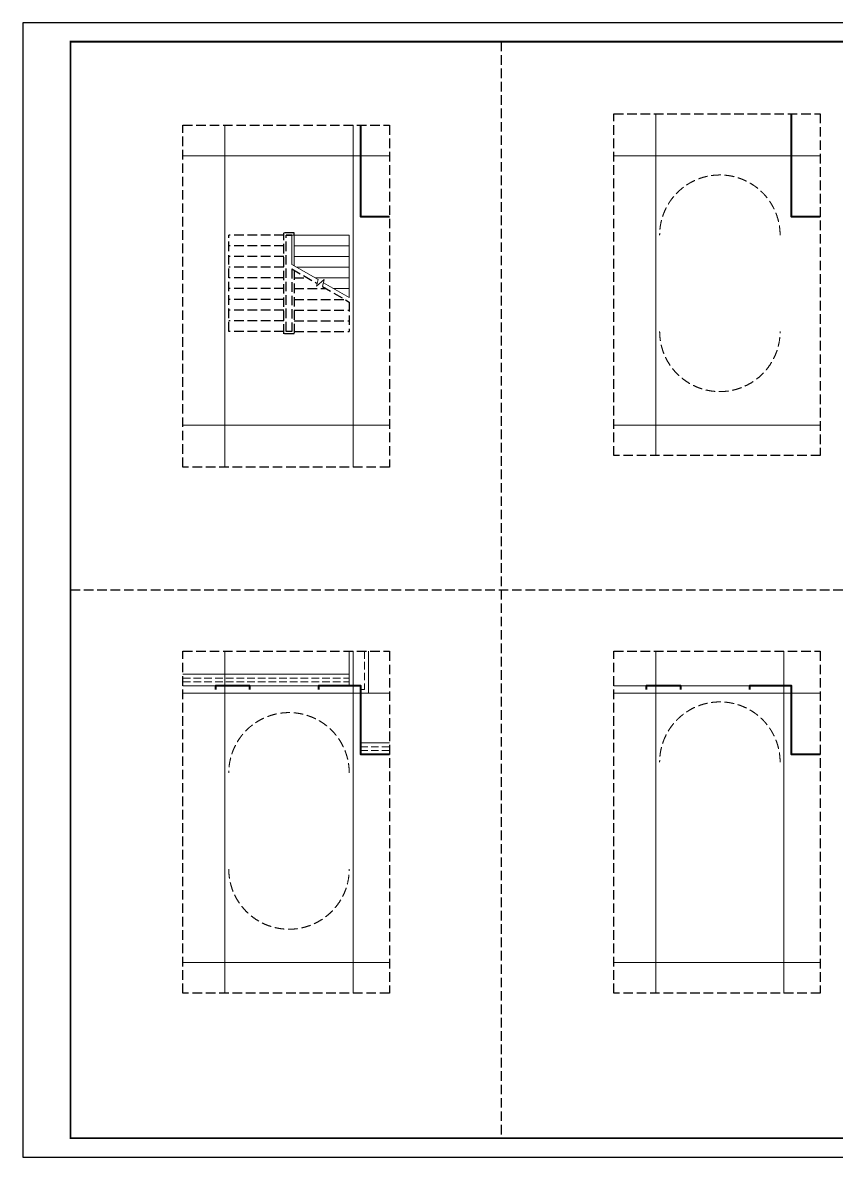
# Model space of a CAD drawing. Extents: x 1188826 to 1909461, y 608442 to 1651179.
# Drawn here: x 1278970 to 1300250, y 708469 to 738169 of the extents above; entities that cross this region are included whole.
import ezdxf

# ---------------------------------------------------------------- set-up
doc = ezdxf.new("R2010")
doc.units = 0
doc.header["$LTSCALE"] = 1000
doc.header["$MEASUREMENT"] = 0
for name, pattern in [('__DASH', [0.35, 0.25, -0.1]), ('ACAD_ISO10W100', [18.5, 12, -3, 0.5, -3]), ('DASH', [0.35, 0.25, -0.1]), ('DOTE', [2.42, 2, -0.2, 0.02, -0.2])]:
    doc.linetypes.add(name, pattern=pattern)
for name, color, linetype in [('A-LM-FX(分割线)', 251, 'Continuous'), ('A-STAR(楼梯)', 51, 'Continuous'), ('图框', 140, 'Continuous')]:
    doc.layers.add(name, color=color, linetype=linetype)
for name, color, linetype, lineweight in [('DOTE', 19, 'DOTE', 9), ('STAIR', 2, 'Continuous', 18), ('WALL', 9, 'Continuous', 40), ('平面-看线', 45, 'Continuous', 15)]:
    doc.layers.add(name, color=color, linetype=linetype, lineweight=lineweight)

msp = doc.modelspace()

# ---------------------------------------------------------------- linework, layer by layer
at = {"layer": 'A-LM-FX(分割线)', "linetype": '__DASH'}
for points in [[(1291487, 737669), (1291487, 708969)], [(1280220, 723319), (1302755, 723319)]]:
    msp.add_lwpolyline(points, dxfattribs=at)
for points in [[(1294430, 735787), (1299830, 735787), (1299830, 726837), (1294430, 726837)], [(1283160, 735487), (1288560, 735487), (1288560, 726537), (1283160, 726537)], [(1283160, 721714), (1288560, 721714), (1288560, 712764), (1283160, 712764)], [(1294430, 721714), (1299830, 721714), (1299830, 712764), (1294430, 712764)]]:
    msp.add_lwpolyline(points, close=True, dxfattribs=at)
at = {"layer": 'A-STAR(楼梯)', "color": 8, "linetype": '__DASH'}
for p, q in [((1284360, 730087), (1284360, 732607)), ((1285800, 732607), (1284360, 732607)), ((1285800, 730027), (1285800, 732667)), ((1286010, 732607), (1285860, 732607)), ((1285860, 730087), (1285860, 732607)), ((1285860, 732607), (1286010, 732607)), ((1285860, 730087), (1285860, 732607)), ((1285800, 732327), (1284360, 732327)), ((1285800, 732047), (1284360, 732047)), ((1285800, 731767), (1284360, 731767)), ((1286010, 731723), (1286010, 730087)), ((1286010, 731723), (1286669, 731342)), ((1286010, 731723), (1286010, 730087)), ((1286070, 731688), (1286070, 730027)), ((1285800, 731487), (1284360, 731487)), ((1286070, 731487), (1286418, 731487)), ((1286807, 731262), (1287510, 730857)), ((1285800, 731207), (1284360, 731207)), ((1285800, 730927), (1284360, 730927)), ((1286070, 731207), (1286903, 731207)), ((1286070, 730927), (1287388, 730927)), ((1285800, 730647), (1284360, 730647)), ((1286070, 730647), (1287510, 730647)), ((1287510, 730857), (1287510, 730087)), ((1285800, 730367), (1284360, 730367)), ((1286070, 730367), (1287510, 730367)), ((1285800, 730087), (1284360, 730087)), ((1286070, 730027), (1285800, 730027)), ((1286010, 730087), (1285860, 730087)), ((1286070, 730087), (1287510, 730087))]:
    msp.add_line(p, q, dxfattribs=at)
msp.add_lwpolyline([(1286070, 732607), (1286070, 732667), (1285800, 732667)], dxfattribs=at)
at = {"layer": 'DOTE', "linetype": 'ACAD_ISO10W100', "ltscale": 100}
for p, q in [((1295530, 735787), (1295530, 726837)), ((1284260, 735487), (1284260, 726537)), ((1287610, 735487), (1287610, 726537)), ((1288560, 734687), (1283160, 734687)), ((1299830, 734687), (1294430, 734687)), ((1283160, 727637), (1288560, 727637)), ((1294430, 727637), (1299830, 727637)), ((1284260, 721714), (1284260, 712764)), ((1287610, 721714), (1287610, 712764)), ((1295530, 721714), (1295530, 712764)), ((1298880, 721714), (1298880, 712764)), ((1288560, 720614), (1283160, 720614)), ((1299830, 720614), (1294430, 720614)), ((1283160, 713564), (1288560, 713564)), ((1294430, 713564), (1299830, 713564))]:
    msp.add_line(p, q, dxfattribs=at)
at = {"layer": 'STAIR'}
for p, q in [((1286010, 732607), (1286010, 731838)), ((1286010, 732607), (1286010, 731838)), ((1286070, 732607), (1287510, 732607)), ((1286070, 732607), (1286070, 731803)), ((1287510, 732607), (1287510, 730972)), ((1286070, 732327), (1287510, 732327)), ((1286010, 731838), (1286696, 731442)), ((1286070, 732047), (1287510, 732047)), ((1286133, 731767), (1287510, 731767)), ((1286618, 731487), (1287510, 731487)), ((1286650, 731270), (1286856, 731443)), ((1286696, 731442), (1286650, 731270)), ((1286856, 731443), (1286807, 731262)), ((1286834, 731362), (1287510, 730972)), ((1287103, 731207), (1287510, 731207))]:
    msp.add_line(p, q, dxfattribs=at)
msp.add_lwpolyline([(1286070, 732607), (1286010, 732607)], dxfattribs=at)
at = {"layer": 'STAIR', "color": 8, "linetype": '__DASH'}
for centre, start, end in [((1297205, 732607), 359.9956, 180.0007), ((1297205, 730087), 180, 0), ((1297205, 718814), 359.9956, 180.0007), ((1285935, 718534), 359.9956, 180.0007), ((1285935, 716014), 180, 0)]:
    msp.add_arc(centre, 1575, start, end, dxfattribs=at)
at = {"layer": 'WALL'}
for points in [[(1299830, 733087), (1299080, 733087), (1299080, 735787)], [(1288560, 733087), (1287810, 733087), (1287810, 735487)], [(1284910, 720714), (1284910, 720814), (1284010, 720814), (1284010, 720714)], [(1288560, 719014), (1287810, 719014), (1287810, 720814), (1286710, 720814), (1286710, 720714)], [(1296180, 720714), (1296180, 720814), (1295280, 720814), (1295280, 720714)], [(1299830, 719014), (1299080, 719014), (1299080, 720814), (1297980, 720814), (1297980, 720714)]]:
    msp.add_lwpolyline(points, dxfattribs=at)
at = {"layer": '图框'}
msp.add_lwpolyline([(1278970, 708469), (1321020, 708469), (1321020, 738169), (1278970, 738169)], close=True, dxfattribs=at)
at = {"layer": '图框', "const_width": 50}
msp.add_lwpolyline([(1280220, 708969), (1320520, 708969), (1320520, 737669), (1280220, 737669)], close=True, dxfattribs=at)
at = {"layer": '平面-看线'}
for points in [[(1287510, 720814), (1287510, 721714)], [(1288010, 721714), (1288010, 720614), (1287810, 720614)], [(1283160, 721114), (1287510, 721114)], [(1283160, 720814), (1284010, 720814)], [(1284910, 720814), (1286710, 720814)], [(1294430, 720814), (1295280, 720814)], [(1296180, 720814), (1297980, 720814)], [(1288560, 719314), (1287810, 719314)]]:
    msp.add_lwpolyline(points, dxfattribs=at)
at = {"layer": '平面-看线', "linetype": 'DASH', "ltscale": 0.8}
for points in [[(1287910, 721714), (1287910, 720714), (1287810, 720714)], [(1283160, 721014), (1287510, 721014)], [(1283160, 720914), (1287510, 720914)], [(1288560, 719214), (1287810, 719214)], [(1288560, 719114), (1287810, 719114)]]:
    msp.add_lwpolyline(points, dxfattribs=at)

doc.saveas('drawing.dxf')
